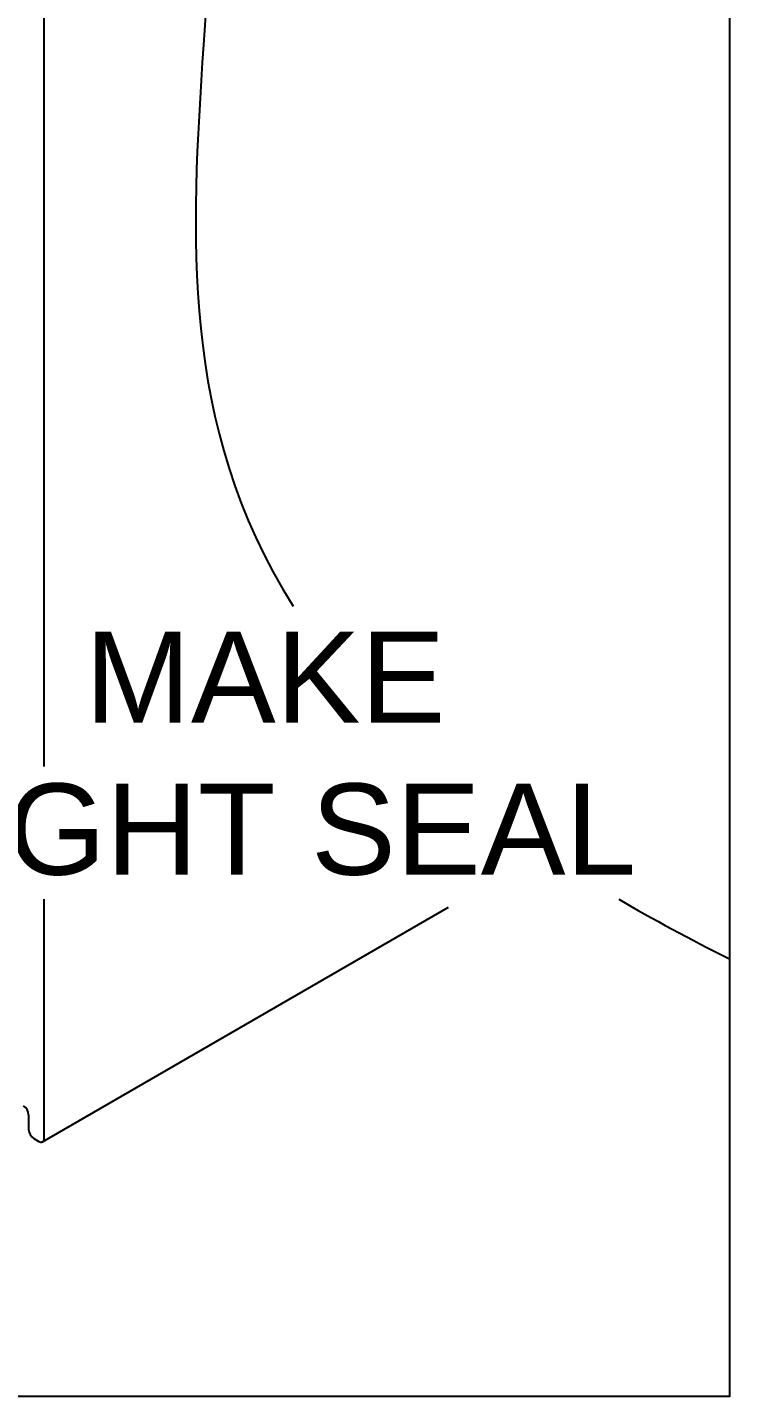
# Model space of a CAD drawing. Extents: x -1.21 to 6.76, y -6.22 to 0.
# Drawn here: x 4.836 to 6.764, y -6.214 to -2.459 of the extents above; entities that cross this region are included whole.
import ezdxf
from ezdxf import colors
from ezdxf.entities.mleader import LeaderData, LeaderLine
from ezdxf.math import Vec2, Vec3

# ---------------------------------------------------------------- set-up
doc = ezdxf.new("R2010")
doc.units = 0
doc.header["$LTSCALE"] = 0.5
doc.header["$MEASUREMENT"] = 0
doc.layers.add('FAB DWG', color=221, linetype='CONTINUOUS')
doc.layers.add('Housing', color=150, linetype='CONTINUOUS')
doc.layers.add('Text-Unprinted', color=131, linetype='CONTINUOUS', plot=False)
doc.styles.add('LSAD_Standard', font='arial.ttf')

msp = doc.modelspace()

# ---------------------------------------------------------------- linework, layer by layer
at = {"layer": 'Housing', "transparency": 16777216}
for p, q in [((4.8824, -4.4859), (4.8824, -2.2728)), ((4.8781, -5.5153), (5.9922, -4.8721)), ((4.8824, -5.5063), (4.8824, -4.8499)), ((4.8399, -5.441), (4.8399, -5.4818)), ((4.8541, -5.5063), (4.8682, -5.5145)), ((4.8706, -5.5159), (4.8706, -5.5159))]:
    msp.add_line(p, q, dxfattribs=at)
for centre, start, end in [((4.8092, -5.4424), 2.6055, 57.3945), ((4.8706, -5.4804), 182.6055, 237.3945)]:
    msp.add_arc(centre, 0.0307, start, end, dxfattribs=at)
at = {"layer": 'Housing', "linetype": 'Continuous', "lineweight": 25, "transparency": 16777216}
msp.add_arc((4.8737, -5.5077), 0.00873, 230.7964, 9.2135, dxfattribs=at)
at = {"layer": 'Housing', "color": 1, "transparency": 16777216}
msp.add_open_spline([(3.8756, 0), (5.4333, -0.772), (5.3425, -2.1595), (5.2517, -3.5471), (5.5658, -4.0466)], degree=3, knots=[0, 0, 0, 0, 1, 1.599652, 1.599652, 1.599652, 1.599652], dxfattribs=at)
msp.add_open_spline([(6.4598, -4.8499), (6.5536, -4.9049), (6.6548, -4.9595), (6.7639, -5.0136)], degree=3, dxfattribs=at)
at = {"layer": 'Text-Unprinted', "ltscale": 0.5, "transparency": 16777216}
msp.add_lwpolyline([(0, 0), (6.7639, 0), (6.7639, -6.2143), (0, -6.2143)], close=True, dxfattribs=at)

# ---------------------------------------------------------------- texts
at = {"layer": 'FAB DWG', "transparency": 16777216, "insert": (5.4892, -4.4512), "char_height": 0.25, "attachment_point": 5, "style": 'LSAD_Standard'}
msp.add_mtext_dynamic_manual_height_columns('\\A1;MAKE TIGHT SEAL', width=2.034107, gutter_width=16.875, heights=[0], dxfattribs=at)

# ---------------------------------------------------------------- leaders
at = {"layer": 'FAB DWG', "ltscale": 0.5, "transparency": 16777216}
ml = msp.add_multileader_mtext('Standard', dxfattribs=at)
ml.set_content('\\A1;8-32 x {\\H0.7x;\\S1/4;}" PAN\\PTYPE F (HW00814)', color=256, style='LSAD_Standard')
ml.set_leader_properties()
ml.build(insert=Vec2(0, 0))
ml.multileader.update_dxf_attribs({"text_left_attachment_type": 2, "dogleg_length": 0.36, "arrow_head_size": 0.1875})
ctx = ml.context
ctx.base_point, ctx.char_height, ctx.arrow_head_size, ctx.landing_gap_size, ctx.plane_origin = Vec3(4.2062, -0.4065), 0.1875, 0.1875, 0.09, Vec3(3.2287, 15.8167)
ctx.left_attachment = 2
notes = []
notes.append((ctx, [(0, (1, 1, 0), (3.929, -0.4065), (1, 0), 0.2772, [(0, [(3.2038, -2.9779), (2.6223, -2.5649)], 0, [])])]))
ctx.mtext.insert, ctx.mtext.width, ctx.mtext.defined_height, ctx.mtext.flow_direction = Vec3(4.2962, -0.0989), 2.351815, 0.6491, 5
for ctx, leaders in notes:
    for number, flags, end, landing, length, lines in leaders:
        leader = LeaderData()
        leader.index, (leader.has_last_leader_line, leader.has_dogleg_vector, leader.attachment_direction) = number, flags
        leader.last_leader_point, leader.dogleg_vector, leader.dogleg_length = Vec3(end), Vec3(landing), length
        for number, points, colour, breaks in lines:
            line = LeaderLine()
            line.index, line.vertices, line.color, line.breaks = number, Vec3.list(points), colors.encode_raw_color(colour), breaks
            leader.lines.append(line)
        ctx.leaders.append(leader)

doc.saveas('drawing.dxf')
